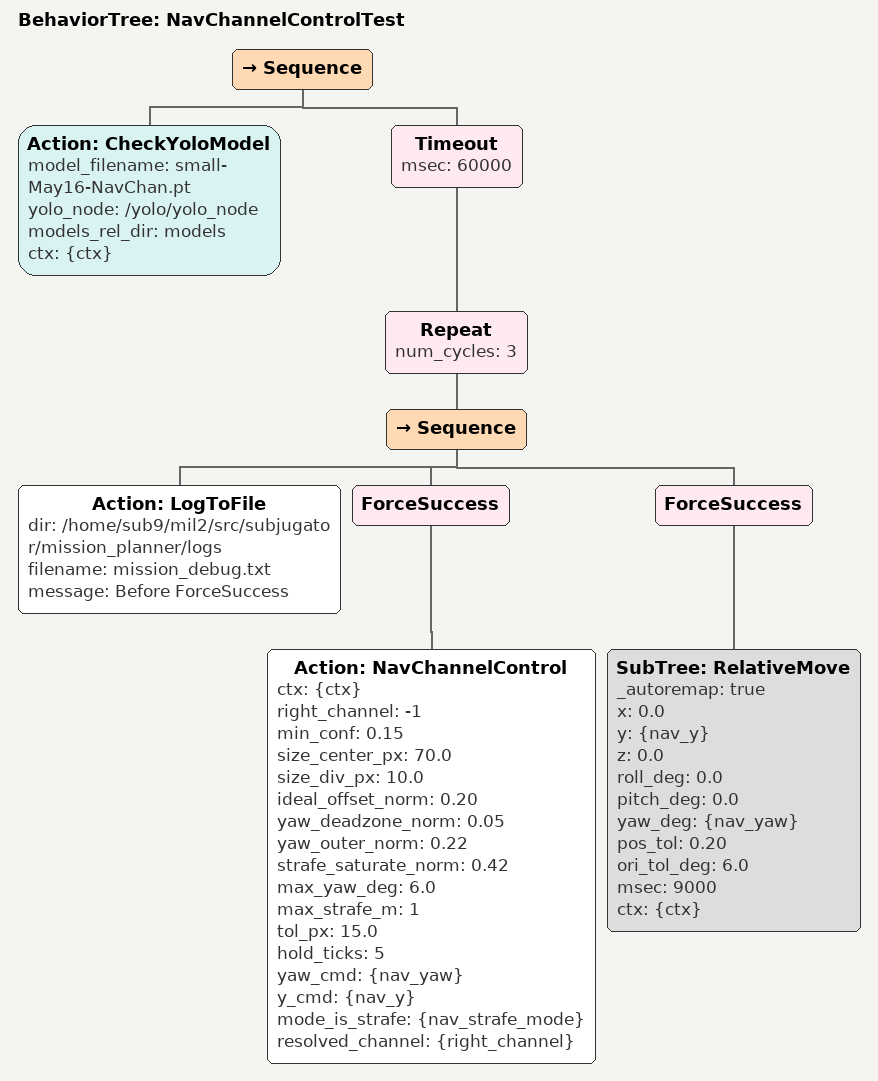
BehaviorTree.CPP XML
<root BTCPP_format="4" main_tree_to_execute="NavChannelControlTest">
  <BehaviorTree ID="NavChannelControlTest">
    <Sequence>

      <!-- Load the correct YOLO model for this task -->
      <Action ID="CheckYoloModel"
              model_filename="small-May16-NavChan.pt"
              yolo_node="/yolo/yolo_node"
              models_rel_dir="models"
              ctx="{ctx}"/>

      <!-- Set channel side: -1 = LEFT, +1 = RIGHT, 0 = auto-detect -->

      <Timeout msec="60000">
        <Repeat num_cycles="3">
            <Sequence>
              <Action ID="LogToFile"
                dir="/home/sub9/mil2/src/subjugator/mission_planner/logs"
                filename="mission_debug.txt"
                message="Before ForceSuccess"/>

              <ForceSuccess>
                <Action ID="NavChannelControl"
                        ctx="{ctx}"
                        right_channel="-1"
                        min_conf="0.15"
                        size_center_px="70.0"
                        size_div_px="10.0"
                        ideal_offset_norm="0.20"
                        yaw_deadzone_norm="0.05"
                        yaw_outer_norm="0.22"
                        strafe_saturate_norm="0.42"
                        max_yaw_deg="6.0"
                        max_strafe_m="1"
                        tol_px="15.0"
                        hold_ticks="5"
                        yaw_cmd="{nav_yaw}"
                        y_cmd="{nav_y}"
                        mode_is_strafe="{nav_strafe_mode}"
                        resolved_channel="{right_channel}"/>

              </ForceSuccess>

              <ForceSuccess>
                <SubTree ID="RelativeMove" _autoremap="true"
                         x="0.0" y="{nav_y}" z="0.0"
                         roll_deg="0.0" pitch_deg="0.0" yaw_deg="{nav_yaw}"
                         pos_tol="0.20" ori_tol_deg="6.0" msec="9000" ctx="{ctx}"/>
              </ForceSuccess>

            </Sequence>
        </Repeat>
      </Timeout>

    </Sequence>
  </BehaviorTree>
</root>
